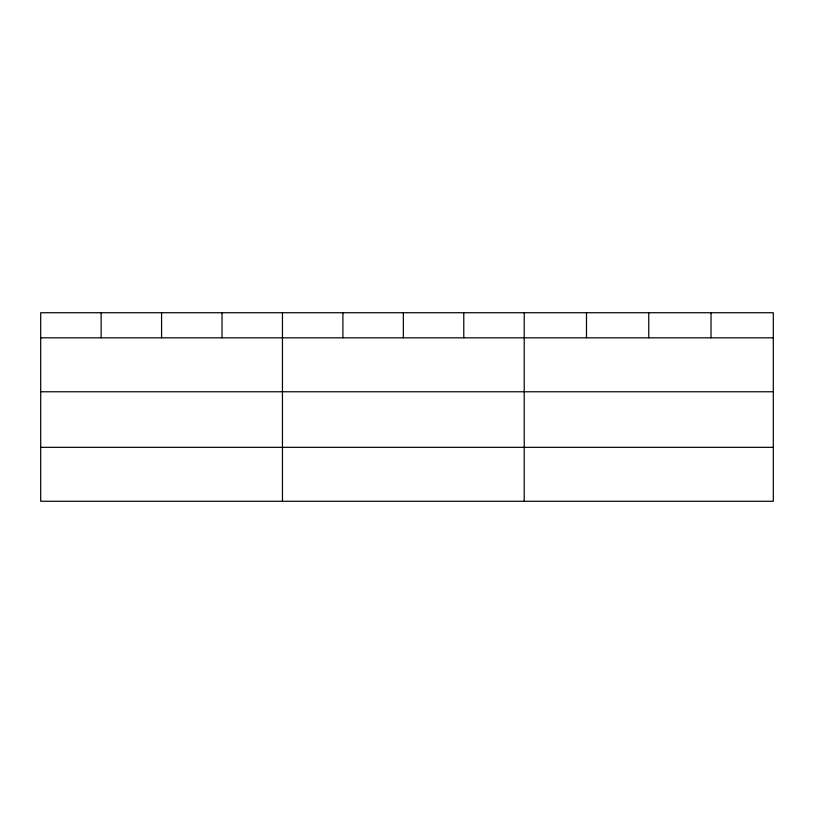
<?xml version="1.0" encoding="UTF-8"?>
<svg xmlns="http://www.w3.org/2000/svg" width="814" height="814" viewBox="0 0 814 814"><rect width="100%" height="100%" fill="white"/><g stroke="black" fill="none" stroke-linecap="round" stroke-linejoin="round"><path stroke-width="1.22" d="M773.3 391.768L773.3 312.729L40.7 312.729L40.7 501.271L773.3 501.271L773.3 391.768L40.7 391.768M40.7 337.83L773.3 337.83M40.7 447.334L773.3 447.334M711.029 312.729L711.029 337.83M648.758 312.729L648.758 337.83M586.487 312.729L586.487 337.83M524.216 312.729L524.216 501.271M463.777 312.729L463.777 337.83M403.337 312.729L403.337 337.83M342.898 312.729L342.898 337.83M282.458 312.729L282.458 501.271M222.019 312.729L222.019 337.83M161.579 312.729L161.579 337.83M101.14 312.729L101.14 337.83"/></g></svg>
